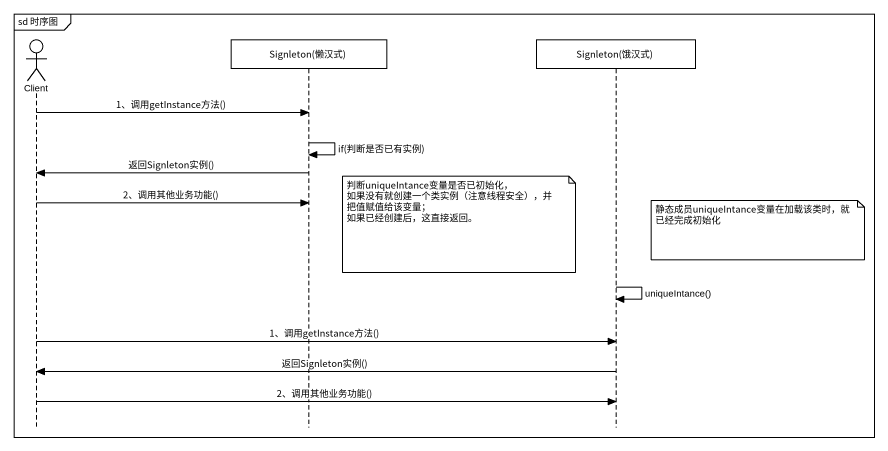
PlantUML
@startuml
mainframe sd 时序图
hide footbox
actor Client
participant "Signleton(懒汉式)" as Signleton_懒汉式
participant "Signleton(饿汉式)" as Signleton_饿汉式

Client -> Signleton_懒汉式 : 1、调用getInstance方法()
Signleton_懒汉式 -> Signleton_懒汉式 : if(判断是否已有实例)
Signleton_懒汉式 -> Client : 返回Signleton实例()
Client -> Signleton_懒汉式 : 2、调用其他业务功能()
note right of Signleton_懒汉式
  判断uniqueIntance变量是否已初始化，
  如果没有就创建一个类实例（注意线程安全），并把值赋值给该变量；
  如果已经创建后，这直接返回。
end note
note right of Signleton_饿汉式 : 静态成员uniqueIntance变量在加载该类时，就已经完成初始化
Signleton_饿汉式 -> Signleton_饿汉式 : uniqueIntance()
Client -> Signleton_饿汉式 : 1、调用getInstance方法()
Signleton_饿汉式 -> Client : 返回Signleton实例()
Client -> Signleton_饿汉式 : 2、调用其他业务功能()
@enduml
